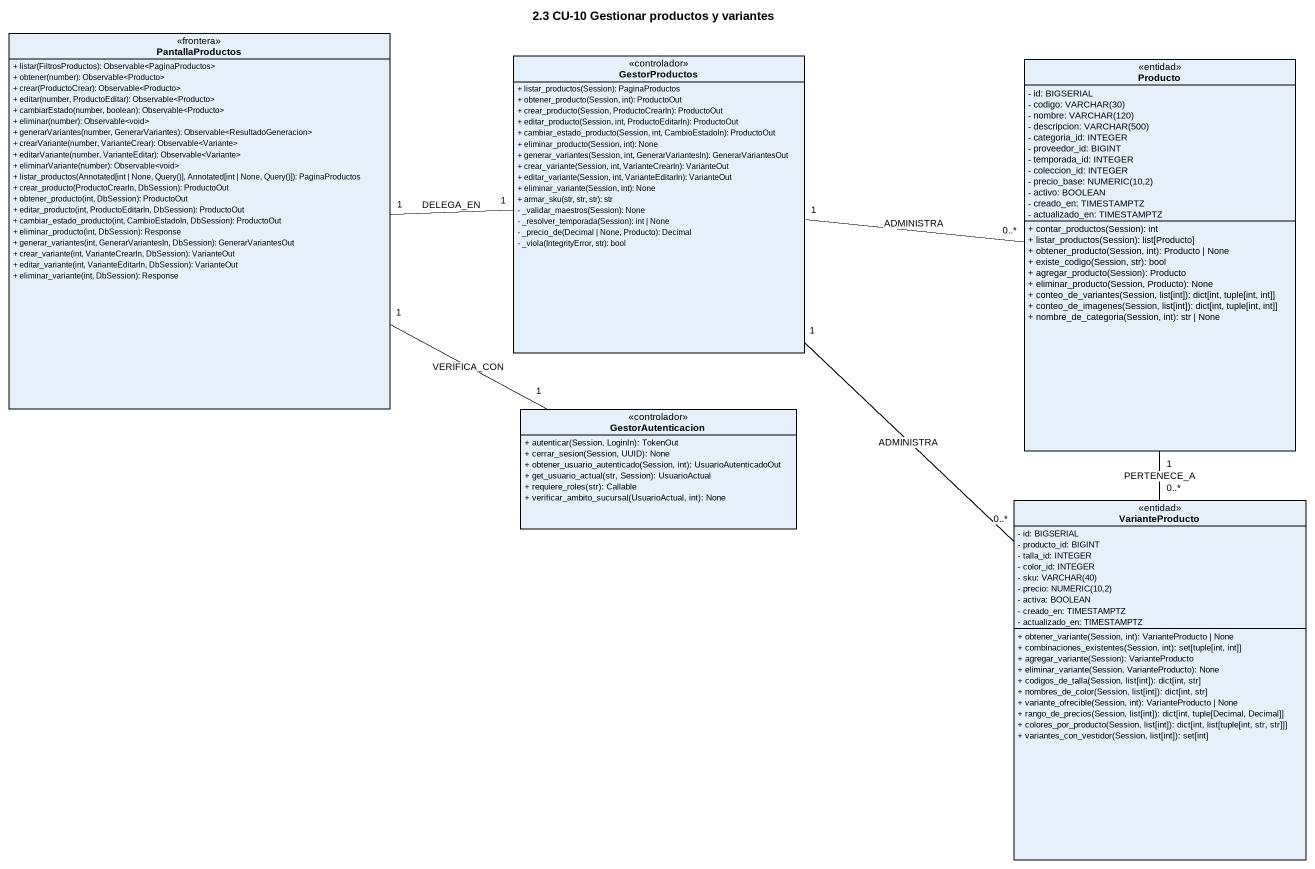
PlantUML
@startuml
title 2.3 CU-10 Gestionar productos y variantes
hide circle
hide empty members
skinparam classAttributeIconSize 0
class PantallaProductos <<frontera>> {
  + listar(FiltrosProductos): Observable<PaginaProductos>
  + obtener(number): Observable<Producto>
  + crear(ProductoCrear): Observable<Producto>
  + editar(number, ProductoEditar): Observable<Producto>
  + cambiarEstado(number, boolean): Observable<Producto>
  + eliminar(number): Observable<void>
  + generarVariantes(number, GenerarVariantes): Observable<ResultadoGeneracion>
  + crearVariante(number, VarianteCrear): Observable<Variante>
  + editarVariante(number, VarianteEditar): Observable<Variante>
  + eliminarVariante(number): Observable<void>
  + listar_productos(Annotated[int | None, Query()], Annotated[int | None, Query()]): PaginaProductos
  + crear_producto(ProductoCrearIn, DbSession): ProductoOut
  + obtener_producto(int, DbSession): ProductoOut
  + editar_producto(int, ProductoEditarIn, DbSession): ProductoOut
  + cambiar_estado_producto(int, CambioEstadoIn, DbSession): ProductoOut
  + eliminar_producto(int, DbSession): Response
  + generar_variantes(int, GenerarVariantesIn, DbSession): GenerarVariantesOut
  + crear_variante(int, VarianteCrearIn, DbSession): VarianteOut
  + editar_variante(int, VarianteEditarIn, DbSession): VarianteOut
  + eliminar_variante(int, DbSession): Response
}
class GestorProductos <<controlador>> {
  + listar_productos(Session): PaginaProductos
  + obtener_producto(Session, int): ProductoOut
  + crear_producto(Session, ProductoCrearIn): ProductoOut
  + editar_producto(Session, int, ProductoEditarIn): ProductoOut
  + cambiar_estado_producto(Session, int, CambioEstadoIn): ProductoOut
  + eliminar_producto(Session, int): None
  + generar_variantes(Session, int, GenerarVariantesIn): GenerarVariantesOut
  + crear_variante(Session, int, VarianteCrearIn): VarianteOut
  + editar_variante(Session, int, VarianteEditarIn): VarianteOut
  + eliminar_variante(Session, int): None
  + armar_sku(str, str, str): str
  - _validar_maestros(Session): None
  - _resolver_temporada(Session): int | None
  - _precio_de(Decimal | None, Producto): Decimal
  - _viola(IntegrityError, str): bool
}
class Producto <<entidad>> {
  - id: BIGSERIAL
  {field} - codigo: VARCHAR(30)
  {field} - nombre: VARCHAR(120)
  {field} - descripcion: VARCHAR(500)
  - categoria_id: INTEGER
  - proveedor_id: BIGINT
  - temporada_id: INTEGER
  - coleccion_id: INTEGER
  {field} - precio_base: NUMERIC(10,2)
  - activo: BOOLEAN
  - creado_en: TIMESTAMPTZ
  - actualizado_en: TIMESTAMPTZ
  + contar_productos(Session): int
  + listar_productos(Session): list[Producto]
  + obtener_producto(Session, int): Producto | None
  + existe_codigo(Session, str): bool
  + agregar_producto(Session): Producto
  + eliminar_producto(Session, Producto): None
  + conteo_de_variantes(Session, list[int]): dict[int, tuple[int, int]]
  + conteo_de_imagenes(Session, list[int]): dict[int, tuple[int, int]]
  + nombre_de_categoria(Session, int): str | None
}
class GestorAutenticacion <<controlador>> {
  + autenticar(Session, LoginIn): TokenOut
  + cerrar_sesion(Session, UUID): None
  + obtener_usuario_autenticado(Session, int): UsuarioAutenticadoOut
  + get_usuario_actual(str, Session): UsuarioActual
  + requiere_roles(str): Callable
  + verificar_ambito_sucursal(UsuarioActual, int): None
}
class VarianteProducto <<entidad>> {
  - id: BIGSERIAL
  - producto_id: BIGINT
  - talla_id: INTEGER
  - color_id: INTEGER
  {field} - sku: VARCHAR(40)
  {field} - precio: NUMERIC(10,2)
  - activa: BOOLEAN
  - creado_en: TIMESTAMPTZ
  - actualizado_en: TIMESTAMPTZ
  + obtener_variante(Session, int): VarianteProducto | None
  + combinaciones_existentes(Session, int): set[tuple[int, int]]
  + agregar_variante(Session): VarianteProducto
  + eliminar_variante(Session, VarianteProducto): None
  + codigos_de_talla(Session, list[int]): dict[int, str]
  + nombres_de_color(Session, list[int]): dict[int, str]
  + variante_ofrecible(Session, int): VarianteProducto | None
  + rango_de_precios(Session, list[int]): dict[int, tuple[Decimal, Decimal]]
  + colores_por_producto(Session, list[int]): dict[int, list[tuple[int, str, str]]]
  + variantes_con_vestidor(Session, list[int]): set[int]
}
PantallaProductos "1" -right- "1" GestorProductos : DELEGA_EN
PantallaProductos "1" -right- "1" GestorAutenticacion : VERIFICA_CON
GestorProductos "1" -right- "0..*" Producto : ADMINISTRA
GestorProductos "1" -- "0..*" VarianteProducto : ADMINISTRA
VarianteProducto "0..*" -up- "1" Producto : PERTENECE_A
@enduml
